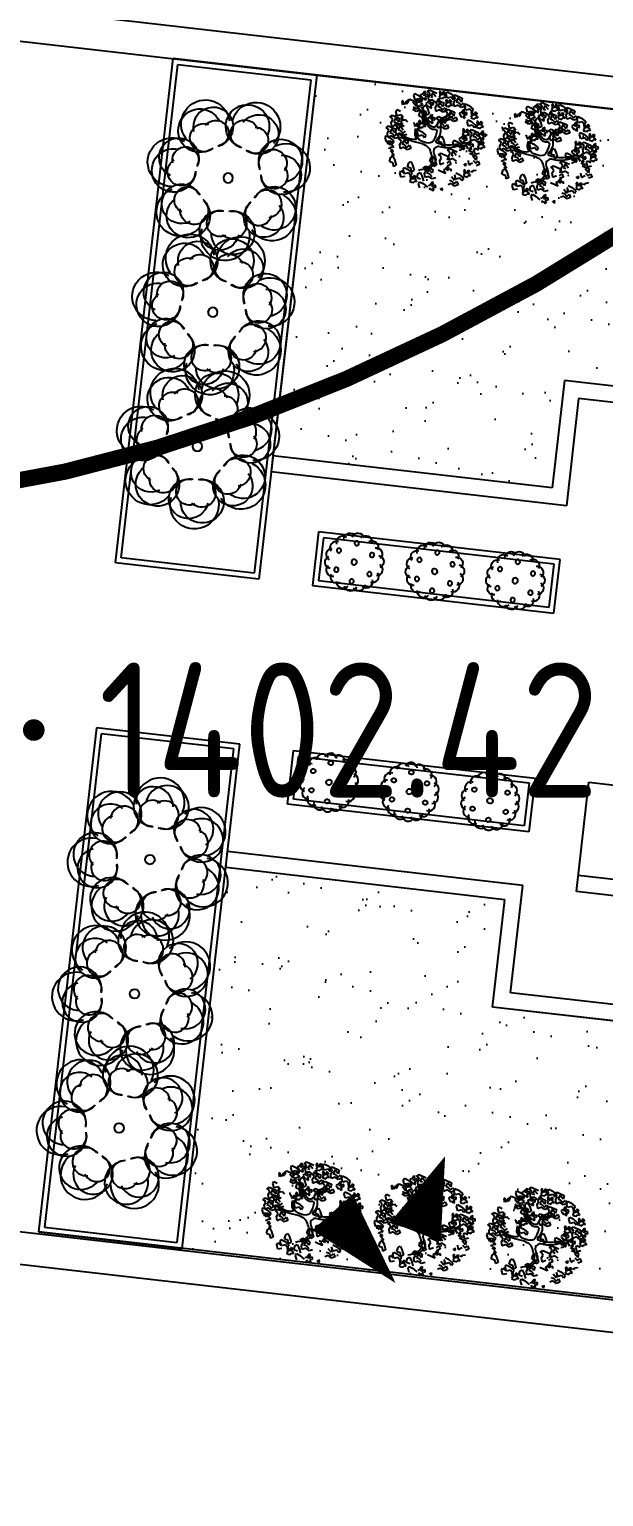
# Model space of a CAD drawing. Extents: x -2226 to 12369489, y -12501589 to 2275.
# Drawn here: x 5664064.06 to 5664074.68, y -6548020.28 to -6547993.12 of the extents above; entities that cross this region are included whole.
import ezdxf
from ezdxf.enums import TextEntityAlignment as Align

# ---------------------------------------------------------------- set-up
doc = ezdxf.new("R2010")
doc.units = 0
doc.header["$LTSCALE"] = 1000
doc.header["$MEASUREMENT"] = 0
doc.layers.get('0').update_dxf_attribs({"linetype": 'CONTINUOUS'})
for name, color, linetype in [('caodi', 7, 'CONTINUOUS'), ('GN-树木', 7, 'CONTINUOUS'), ('LVTRY', 193, 'CONTINUOUS'), ('qj-铺地', 35, 'CONTINUOUS'), ('q乔木', 3, 'CONTINUOUS'), ('WALL', 2, 'CONTINUOUS'), ('zw乔木', 3, 'CONTINUOUS'), ('周边地形图', 8, 'CONTINUOUS'), ('树', 85, 'CONTINUOUS'), ('绿化', 3, 'CONTINUOUS'), ('落叶乔木', 130, 'CONTINUOUS'), ('道路', 8, 'CONTINUOUS')]:
    doc.layers.add(name, color=color, linetype=linetype)
doc.layers.add('pudi', color=7, linetype='CONTINUOUS', lineweight=9)
doc.styles.get("Standard").update_dxf_attribs({"font": 'GBENOR', "bigfont": 'GBCBIG'})

# ---------------------------------------------------------------- blocks, each defined once
blk = doc.blocks.new('gc090')
for points in [[(1.067, 1.447, 0, 1, 0), (0.52, 0.049, 1, 1, 0)], [(-1.016, 0.411, 1, 0, 0), (0.151, -0.902, 0, 0, 0)]]:
    blk.add_lwpolyline(points, format="xyseb")
blk = doc.blocks.new('13')
at = {"layer": 'WALL', "ltscale": 10}
for points in [[(4411217, -5844573), (4492217, -5844573), (4492217, -5831973), (4411217, -5831973)], [(4411817, -5843973), (4491617, -5843973), (4491617, -5832573), (4411817, -5832573)]]:
    blk.add_lwpolyline(points, close=True, dxfattribs=at)
blk = doc.blocks.new('RT5')
at = {"layer": 'WALL', "ltscale": 10}
for points in [[(4426135, -5875637), (4487035, -5875637), (4487035, -5864537), (4426135, -5864537)], [(4426735, -5875037), (4486435, -5875037), (4486435, -5865137), (4426735, -5865137)]]:
    blk.add_lwpolyline(points, close=True, dxfattribs=at)
blk = doc.blocks.new('白玉兰')
at = {"layer": '落叶乔木'}
blk.add_circle((0, 1), 122, dxfattribs=at)
for centre, radius, start, end in [((-561, 1390), 623, 217.0797, 7.9292), ((-344, 1372), 558, 199.5569, 282.8658), ((-290, 1172), 360, 154.152, 274.6384), ((-578, 1037), 338, 305.7693, 83.4886), ((-655, 1200), 508, 298.2638, 31.5393), ((736, 1306), 623, 165.6511, 316.5007), ((858, 1125), 558, 148.1284, 231.4373), ((449, 1099), 338, 254.3407, 32.06), ((735, 958), 360, 102.7234, 223.2099), ((-1436, 428), 623, 268.5082, 59.3578), ((529, 1261), 508, 246.8352, 340.1108), ((1479, 240), 623, 114.2225, 265.0721), ((-1170, 195), 338, 357.1979, 134.9172), ((-1346, 237), 508, 349.6924, 82.9679), ((1206, 24), 360, 51.2948, 171.7813), ((1413, 32), 558, 96.6998, 180.0087), ((-1286, 587), 558, 250.9855, 334.2944), ((-1095, 504), 360, 205.5806, 326.067), ((1315, 373), 508, 195.4067, 288.6822), ((1139, 335), 338, 202.9121, 340.6315), ((-1229, -855), 623, 319.9368, 110.7864), ((-1023, -904), 508, 41.121, 134.3965), ((-880, -793), 338, 48.6264, 186.3457), ((-1076, -542), 360, 257.0091, 17.4956), ((-1259, -639), 558, 302.4141, 25.723), ((1109, -1006), 623, 62.7939, 213.6435), ((905, -1084), 558, 45.2712, 128.5801), ((769, -927), 360, 359.8663, 120.3527), ((1111, -795), 508, 143.9781, 237.2536), ((971, -681), 338, 151.4836, 289.2029), ((-96, -1494), 623, 11.3654, 162.2149), ((70, -1363), 508, 92.5495, 185.8251), ((72, -1183), 338, 100.055, 237.7743), ((-284, -1383), 558, 353.8426, 77.1516), ((-246, -1179), 360, 308.4377, 68.9241)]:
    blk.add_arc(centre, radius, start, end, dxfattribs=at)
blk = doc.blocks.new('sffsq')
at = {"layer": 'q乔木'}
for centre, major_axis, start_param, end_param in [((757493, 434244), (0, 289), -1.315409, 1.239679), ((757861, 434197), (0, 289), 4.618671, 7.173759), ((756595, 433665), (0, 289), -0.268274, 2.286814), ((756819, 433961), (0, 289), -0.617353, 1.937735), ((757131, 434162), (0, 289), -0.966357, 1.58873), ((758191, 434027), (0, 289), 4.269601, 6.824688), ((758443, 433755), (0, 289), 3.920537, 6.475625), ((756485, 433311), (0, 289), 0.080818, 2.635905), ((756503, 432940), (0, 289), 0.429868, 2.984955), ((757555, 433169), (0, 128), 4.712347258055872, 10.99553256523545), ((758605, 433042), (0, 289), 3.222423, 5.777511), ((758587, 433413), (0, 289), 3.571467, 6.126555), ((756646, 432598), (0, 289), 0.778945, 3.334032), ((756898, 432326), (0, 289), 1.127998, 3.683085), ((758270, 432392), (0, 289), 2.524267, 5.079354), ((758495, 432688), (0, 289), 2.873312, 5.428399), ((757228, 432156), (0, 289), 1.477059, 4.032146), ((757597, 432109), (0, 289), 1.826137, 4.381224), ((757958, 432191), (0, 289), 2.17519, 4.730277)]:
    blk.add_ellipse(centre, major_axis=major_axis, ratio=1, start_param=start_param, end_param=end_param, dxfattribs=at)
at = {"layer": 'q乔木', "color": 40, "linetype": 'Continuous'}
for centre in [(757535, 434052), (756773, 433592), (758315, 433622), (756790, 432701), (758332, 432732), (757570, 432271)]:
    blk.add_ellipse(centre, major_axis=(0, 103), ratio=1, start_param=4.712374, end_param=10.995559, dxfattribs=at)
blk = doc.blocks.new('银杏')
at = {"layer": '树', "color": 60}
for p, q in [((-1574, 2147), (-1456, 2259)), ((-1456, 2259), (-1076, 2134)), ((-1267, 2458), (-1227, 2569)), ((-1177, 2249), (-1267, 2458)), ((-1227, 2569), (-1046, 2496)), ((-987, 2316), (-1177, 2249)), ((-1078, 2297), (-1141, 2262)), ((-1141, 2262), (-1107, 2143)), ((-1039, 2166), (-1078, 2297)), ((-1046, 2496), (-803, 2334)), ((-863, 2199), (-987, 2316)), ((-921, 2308), (-982, 2182)), ((-927, 2533), (-934, 2507)), ((-934, 2507), (-880, 2436)), ((-839, 2577), (-927, 2533)), ((-838, 2247), (-921, 2308)), ((-880, 2436), (-816, 2348)), ((-803, 2334), (-863, 2199)), ((-811, 2624), (-839, 2577)), ((-816, 2348), (-756, 2400)), ((-750, 2732), (-811, 2624)), ((-756, 2400), (-664, 2305)), ((-754, 2511), (-746, 2592)), ((-694, 2563), (-754, 2511)), ((-681, 2712), (-750, 2732)), ((-746, 2592), (-681, 2712)), ((-562, 2609), (-694, 2563)), ((-664, 2305), (-626, 2335)), ((-655, 2441), (-633, 2518)), ((-626, 2335), (-655, 2441)), ((-633, 2518), (-568, 2485)), ((-621, 2729), (-503, 2841)), ((-520, 2694), (-621, 2729)), ((-568, 2485), (-547, 2507)), ((-547, 2507), (-562, 2609)), ((-523, 2463), (-456, 2607)), ((-476, 2260), (-523, 2463)), ((-456, 2607), (-520, 2694)), ((-503, 2841), (-123, 2715)), ((-425, 2341), (-486, 2234)), ((-444, 2262), (-476, 2260)), ((-294, 2345), (-444, 2262)), ((-356, 2322), (-425, 2341)), ((-421, 2201), (-356, 2322)), ((-325, 2695), (-404, 2514)), ((-404, 2514), (-290, 2485)), ((-145, 2520), (-325, 2695)), ((-103, 2237), (-294, 2345)), ((-105, 2233), (-206, 2268)), ((66, 2316), (-103, 2237)), ((-88, 2380), (292, 2255)), ((-25, 2480), (66, 2316)), ((64, 2824), (2, 2789)), ((2, 2789), (35, 2670)), ((48, 2617), (18, 2524)), ((31, 2500), (120, 2488)), ((35, 2670), (48, 2617)), ((104, 2693), (64, 2824)), ((155, 2630), (104, 2693)), ((120, 2488), (227, 2471)), ((161, 2710), (155, 2630)), ((222, 2835), (161, 2710)), ((305, 2774), (222, 2835)), ((227, 2471), (232, 2551)), ((232, 2551), (365, 2548)), ((236, 2721), (305, 2744)), ((275, 2651), (236, 2721)), ((292, 2255), (270, 2059)), ((371, 2597), (275, 2651)), ((305, 2744), (305, 2774)), ((352, 2733), (392, 2843)), ((442, 2524), (352, 2733)), ((365, 2548), (371, 2597)), ((434, 2445), (372, 2410)), ((372, 2410), (405, 2291)), ((392, 2843), (574, 2770)), ((405, 2291), (418, 2237)), ((474, 2314), (434, 2445)), ((633, 2591), (442, 2524)), ((525, 2251), (474, 2314)), ((531, 2330), (525, 2251)), ((592, 2456), (531, 2330)), ((574, 2770), (816, 2609)), ((675, 2395), (592, 2456)), ((606, 2342), (675, 2364)), ((645, 2271), (606, 2342)), ((756, 2473), (633, 2591)), ((740, 2217), (645, 2271)), ((675, 2364), (675, 2395)), ((701, 2616), (819, 2727)), ((802, 2581), (701, 2616)), ((816, 2609), (756, 2473)), ((799, 2350), (866, 2494)), ((846, 2147), (799, 2350)), ((866, 2494), (802, 2581)), ((819, 2727), (1199, 2602)), ((997, 2582), (918, 2401)), ((918, 2401), (1032, 2372)), ((1177, 2407), (997, 2582)), ((1032, 2372), (1185, 2243)), ((1199, 2602), (1177, 2407)), ((1185, 2243), (1297, 2367)), ((1297, 2367), (1388, 2203)), ((1361, 2233), (1402, 2343)), ((1402, 2343), (1583, 2270)), ((1583, 2270), (1825, 2109)), ((-1622, 2132), (-1683, 2006)), ((-1539, 2071), (-1622, 2132)), ((-1608, 2018), (-1539, 2040)), ((-1473, 2112), (-1574, 2147)), ((-1539, 2040), (-1539, 2071)), ((-1098, 1938), (-1277, 2114)), ((-1056, 1656), (-1247, 1764)), ((-1242, 1904), (-1089, 1775)), ((-1094, 2089), (-1124, 1996)), ((-1124, 1996), (-1111, 1973)), ((-1111, 1973), (-1023, 1961)), ((-1107, 2143), (-1094, 2089)), ((-1076, 2134), (-1098, 1938)), ((-1089, 1775), (-978, 1898)), ((-887, 1735), (-1056, 1656)), ((-987, 2103), (-1039, 2166)), ((-1023, 1961), (-915, 1944)), ((-982, 2182), (-987, 2103)), ((-978, 1898), (-887, 1735)), ((-915, 1944), (-910, 2023)), ((-910, 2023), (-777, 2020)), ((-906, 2194), (-837, 2216)), ((-867, 2123), (-906, 2194)), ((-895, 1451), (-854, 1675)), ((-772, 2069), (-867, 2123)), ((-854, 1675), (-759, 1744)), ((-837, 2216), (-838, 2247)), ((-777, 2020), (-772, 2069)), ((-759, 1744), (-649, 1583)), ((-742, 1749), (-700, 1973)), ((-546, 1699), (-742, 1749)), ((-700, 1973), (-606, 2042)), ((-649, 1583), (-537, 1314)), ((-601, 2142), (-609, 2116)), ((-609, 2116), (-555, 2045)), ((-606, 2042), (-495, 1881)), ((-514, 2186), (-601, 2142)), ((-555, 2045), (-491, 1957)), ((-508, 1533), (-546, 1699)), ((-486, 2234), (-514, 2186)), ((-383, 1612), (-508, 1533)), ((-495, 1881), (-383, 1612)), ((-491, 1957), (-431, 2010)), ((-431, 2010), (-339, 1914)), ((-429, 2120), (-421, 2201)), ((-369, 2172), (-429, 2120)), ((-237, 2218), (-369, 2172)), ((-339, 1914), (-300, 1944)), ((-330, 2050), (-308, 2127)), ((-300, 1944), (-330, 2050)), ((-267, 1578), (-328, 1471)), ((-308, 2127), (-243, 2094)), ((-199, 1559), (-267, 1578)), ((-263, 1438), (-199, 1559)), ((-243, 2094), (-222, 2116)), ((-222, 2116), (-237, 2218)), ((-108, 2002), (-41, 2146)), ((-61, 1799), (-108, 2002)), ((-41, 2146), (-105, 2233)), ((-29, 1801), (-61, 1799)), ((121, 1885), (-29, 1801)), ((-4, 1424), (114, 1536)), ((90, 2235), (11, 2053)), ((11, 2053), (125, 2025)), ((270, 2059), (90, 2235)), ((114, 1536), (495, 1411)), ((312, 1777), (121, 1885)), ((125, 2025), (278, 1896)), ((278, 1896), (390, 2019)), ((481, 1856), (312, 1777)), ((418, 2237), (388, 2144)), ((388, 2144), (401, 2121)), ((390, 2019), (481, 1856)), ((394, 1857), (512, 1969)), ((495, 1822), (394, 1857)), ((401, 2121), (489, 2109)), ((489, 2109), (597, 2092)), ((492, 1591), (559, 1735)), ((539, 1388), (492, 1591)), ((559, 1735), (495, 1822)), ((512, 1969), (892, 1844)), ((597, 2092), (602, 2171)), ((602, 2171), (735, 2169)), ((690, 1824), (611, 1642)), ((611, 1642), (725, 1614)), ((870, 1648), (690, 1824)), ((725, 1614), (879, 1485)), ((735, 2169), (740, 2217)), ((878, 2149), (846, 2147)), ((892, 1844), (870, 1648)), ((1028, 2232), (878, 2149)), ((879, 1485), (990, 1608)), ((990, 1608), (1081, 1444)), ((1219, 2124), (1028, 2232)), ((1151, 1827), (1144, 1802)), ((1144, 1802), (1198, 1731)), ((1238, 1872), (1151, 1827)), ((1198, 1731), (1262, 1643)), ((1388, 2203), (1219, 2124)), ((1267, 1919), (1238, 1872)), ((1262, 1643), (1322, 1695)), ((1327, 2027), (1267, 1919)), ((1322, 1695), (1413, 1600)), ((1323, 1806), (1332, 1887)), ((1383, 1858), (1323, 1806)), ((1396, 2007), (1327, 2027)), ((1332, 1887), (1396, 2007)), ((1451, 2024), (1361, 2233)), ((1515, 1904), (1383, 1858)), ((1413, 1600), (1452, 1630)), ((1423, 1736), (1445, 1813)), ((1452, 1630), (1423, 1736)), ((1445, 1813), (1510, 1780)), ((1642, 2091), (1451, 2024)), ((1510, 1780), (1531, 1802)), ((1531, 1802), (1515, 1904)), ((1584, 1431), (1625, 1541)), ((1625, 1541), (1806, 1469)), ((1766, 1974), (1642, 2091)), ((1799, 1979), (1737, 1944)), ((1737, 1944), (1770, 1825)), ((1783, 1772), (1753, 1679)), ((1753, 1679), (1766, 1655)), ((1825, 2109), (1766, 1974)), ((1766, 1655), (1855, 1643)), ((1770, 1825), (1783, 1772)), ((1839, 1848), (1799, 1979)), ((1890, 1785), (1839, 1848)), ((1855, 1643), (1962, 1626)), ((1896, 1865), (1890, 1785)), ((1962, 1626), (1967, 1706)), ((2010, 1806), (1971, 1876)), ((2135, 1527), (2072, 1493)), ((2175, 1397), (2135, 1527)), ((-1088, 1069), (-1150, 1034)), ((-1048, 938), (-1088, 1069)), ((-997, 875), (-1048, 938)), ((-991, 954), (-997, 875)), ((-930, 1080), (-991, 954)), ((-847, 1019), (-930, 1080)), ((-925, 716), (-920, 796)), ((-920, 796), (-787, 793)), ((-916, 966), (-847, 989)), ((-877, 895), (-916, 966)), ((-699, 1401), (-895, 1451)), ((-782, 841), (-877, 895)), ((-803, 1227), (-866, 1192)), ((-866, 1192), (-833, 1073)), ((-819, 1019), (-849, 926)), ((-849, 926), (-837, 903)), ((-847, 989), (-847, 1019)), ((-837, 903), (-748, 891)), ((-833, 1073), (-819, 1019)), ((-764, 1096), (-803, 1227)), ((-787, 793), (-782, 841)), ((-712, 1033), (-764, 1096)), ((-748, 891), (-641, 874)), ((-707, 1112), (-712, 1033)), ((-646, 1238), (-707, 1112)), ((-661, 1235), (-699, 1401)), ((-537, 1314), (-661, 1235)), ((-563, 1177), (-646, 1238)), ((-641, 874), (-635, 953)), ((-635, 953), (-503, 951)), ((-631, 1124), (-563, 1146)), ((-592, 1053), (-631, 1124)), ((-497, 999), (-592, 1053)), ((-563, 1146), (-563, 1177)), ((-503, 951), (-497, 999)), ((-444, 1379), (-451, 1353)), ((-451, 1353), (-397, 1282)), ((-357, 1423), (-444, 1379)), ((-397, 1282), (-333, 1194)), ((-328, 1471), (-357, 1423)), ((-333, 1194), (-273, 1247)), ((-273, 1247), (-181, 1151)), ((-271, 1357), (-263, 1438)), ((-212, 1409), (-271, 1357)), ((-80, 1455), (-212, 1409)), ((-181, 1151), (-143, 1181)), ((-172, 1287), (-150, 1364)), ((-143, 1181), (-172, 1287)), ((-150, 1364), (-85, 1332)), ((-85, 1332), (-64, 1353)), ((-64, 1353), (-80, 1455)), ((98, 1389), (-4, 1424)), ((95, 1158), (162, 1302)), ((142, 955), (95, 1158)), ((162, 1302), (98, 1389)), ((173, 957), (142, 955)), ((324, 1041), (173, 957)), ((293, 1390), (214, 1209)), ((214, 1209), (328, 1180)), ((472, 1215), (293, 1390)), ((514, 933), (324, 1041)), ((328, 1180), (481, 1052)), ((495, 1411), (472, 1215)), ((481, 1052), (593, 1175)), ((684, 1011), (514, 933)), ((571, 1390), (539, 1388)), ((721, 1474), (571, 1390)), ((593, 1175), (684, 1011)), ((912, 1366), (721, 1474)), ((1081, 1444), (912, 1366)), ((1472, 1054), (1409, 1019)), ((1409, 1019), (1442, 900)), ((1456, 846), (1425, 753)), ((1425, 753), (1438, 730)), ((1442, 900), (1456, 846)), ((1511, 923), (1472, 1054)), ((1563, 860), (1511, 923)), ((1568, 939), (1563, 860)), ((1629, 1065), (1568, 939)), ((1674, 1222), (1584, 1431)), ((1712, 1004), (1629, 1065)), ((1634, 701), (1639, 781)), ((1639, 781), (1772, 778)), ((1643, 951), (1712, 974)), ((1682, 880), (1643, 951)), ((1865, 1289), (1674, 1222)), ((1778, 826), (1682, 880)), ((1712, 974), (1712, 1004)), ((1743, 958), (1861, 1070)), ((1844, 923), (1743, 958)), ((1772, 778), (1778, 826)), ((1806, 1469), (2048, 1307)), ((1909, 836), (1844, 923)), ((1989, 1172), (1865, 1289)), ((2048, 1307), (1989, 1172)), ((2072, 1493), (2106, 1374)), ((2119, 1320), (2089, 1227)), ((2089, 1227), (2102, 1203)), ((2102, 1203), (2190, 1191)), ((2106, 1374), (2119, 1320)), ((2226, 1333), (2175, 1397)), ((2190, 1191), (2298, 1175)), ((2298, 1175), (2303, 1254)), ((-895, 637), (-854, 748)), ((-805, 428), (-895, 637)), ((-854, 748), (-673, 675)), ((-614, 495), (-805, 428)), ((-673, 675), (-430, 513)), ((-490, 378), (-614, 495)), ((-430, 513), (-490, 378)), ((237, 272), (278, 496)), ((433, 222), (237, 272)), ((278, 496), (373, 566)), ((373, 566), (483, 404)), ((471, 56), (433, 222)), ((596, 135), (471, 56)), ((483, 404), (596, 135)), ((986, 324), (1026, 434)), ((1298, 538), (1291, 513)), ((1385, 583), (1298, 538)), ((1414, 630), (1385, 583)), ((1474, 738), (1414, 630)), ((1438, 730), (1527, 718)), ((1543, 718), (1474, 738)), ((1479, 598), (1543, 718)), ((1527, 718), (1634, 701))]:
    blk.add_line(p, q, dxfattribs=at)
at = {"layer": '树'}
for p, q in [((-2083, 1544), (-2043, 1655)), ((-1993, 1335), (-2083, 1544)), ((-2043, 1655), (-1862, 1582)), ((-1779, 2121), (-1842, 2086)), ((-1842, 2086), (-1809, 1967)), ((-1809, 1967), (-1796, 1913)), ((-1740, 1990), (-1779, 2121)), ((-1688, 1927), (-1740, 1990)), ((-1683, 2006), (-1688, 1927)), ((1957, 1990), (1896, 1865)), ((2040, 1929), (1957, 1990)), ((1967, 1706), (2100, 1703)), ((1971, 1876), (2040, 1899)), ((2105, 1752), (2010, 1806)), ((2040, 1899), (2040, 1929)), ((2100, 1703), (2105, 1752)), ((2292, 1538), (2231, 1413)), ((2375, 1477), (2292, 1538)), ((-2494, 659), (-2376, 771)), ((-2376, 771), (-1995, 646)), ((-2357, 1231), (-2239, 1343)), ((-2256, 1196), (-2357, 1231)), ((-2259, 965), (-2192, 1109)), ((-2212, 762), (-2259, 965)), ((-2192, 1109), (-2256, 1196)), ((-2239, 1343), (-1859, 1218)), ((-2180, 764), (-2212, 762)), ((-2030, 848), (-2180, 764)), ((-2061, 1197), (-2140, 1016)), ((-2140, 1016), (-2026, 987)), ((-2080, 857), (-1962, 968)), ((-1979, 821), (-2080, 857)), ((-1881, 1022), (-2061, 1197)), ((-1839, 740), (-2030, 848)), ((-2026, 987), (-1873, 859)), ((-1803, 1402), (-1993, 1335)), ((-1915, 735), (-1979, 821)), ((-1962, 968), (-1582, 843)), ((-1859, 1218), (-1881, 1022)), ((-1873, 859), (-1761, 982)), ((-1784, 823), (-1863, 641)), ((-1670, 818), (-1839, 740)), ((-1679, 1285), (-1803, 1402)), ((-1728, 1313), (-1791, 1278)), ((-1791, 1278), (-1757, 1159)), ((-1604, 647), (-1784, 823)), ((-1744, 1105), (-1774, 1012)), ((-1774, 1012), (-1761, 989)), ((-1761, 989), (-1673, 977)), ((-1761, 982), (-1670, 818)), ((-1757, 1159), (-1744, 1105)), ((-1688, 1182), (-1728, 1313)), ((-1637, 1119), (-1688, 1182)), ((-1632, 1198), (-1637, 1119)), ((-1517, 1139), (-1556, 1210)), ((-1422, 1085), (-1517, 1139)), ((1841, 692), (1909, 836)), ((1861, 1070), (2241, 945)), ((2040, 924), (1960, 743)), ((2219, 749), (2040, 924)), ((2241, 945), (2219, 749)), ((2231, 1413), (2226, 1333)), ((2242, 849), (2234, 823)), ((2234, 823), (2288, 752)), ((2329, 894), (2242, 849)), ((2288, 752), (2352, 665)), ((2303, 1254), (2436, 1251)), ((2307, 1424), (2376, 1447)), ((2346, 1354), (2307, 1424)), ((2357, 941), (2329, 894)), ((2441, 1300), (2346, 1354)), ((2418, 1049), (2357, 941)), ((2376, 1447), (2375, 1477)), ((2414, 827), (2422, 909)), ((2474, 880), (2414, 827)), ((2487, 1029), (2418, 1049)), ((2422, 909), (2487, 1029)), ((2436, 1251), (2441, 1300)), ((2606, 925), (2474, 880)), ((2513, 757), (2535, 834)), ((2542, 652), (2513, 757)), ((2535, 834), (2600, 802)), ((2600, 802), (2621, 824)), ((2621, 824), (2606, 925)), ((-2392, 624), (-2494, 659)), ((-2328, 537), (-2392, 624)), ((-2197, 626), (-2276, 444)), ((-2276, 444), (-2162, 416)), ((-2018, 450), (-2197, 626)), ((-1976, 168), (-2166, 276)), ((-2162, 416), (-2009, 287)), ((-1995, 646), (-2018, 450)), ((-2009, 287), (-1897, 410)), ((-1982, 590), (-1915, 735)), ((-1935, 388), (-1982, 590)), ((-1806, 246), (-1976, 168)), ((-1903, 390), (-1935, 388)), ((-1753, 473), (-1903, 390)), ((-1897, 410), (-1806, 246)), ((-1863, 641), (-1749, 613)), ((-1801, 161), (-1683, 273)), ((-1700, 126), (-1801, 161)), ((-1562, 365), (-1753, 473)), ((-1749, 613), (-1596, 484)), ((-1703, -105), (-1635, 39)), ((-1635, 39), (-1700, 126)), ((-1683, 273), (-1302, 148)), ((-1596, 484), (-1484, 607)), ((-1504, 128), (-1584, -54)), ((-1393, 444), (-1562, 365)), ((-1325, -48), (-1504, 128)), ((-1302, 148), (-1325, -48)), ((-1032, 733), (-925, 716)), ((1075, 115), (986, 324)), ((1026, 434), (1207, 361)), ((1266, 182), (1075, 115)), ((1207, 361), (1450, 200)), ((1390, 65), (1266, 182)), ((1291, 513), (1345, 441)), ((1345, 441), (1409, 354)), ((1450, 200), (1390, 65)), ((1409, 354), (1469, 406)), ((1481, 30), (1453, -18)), ((1469, 406), (1560, 310)), ((1471, 517), (1479, 598)), ((1530, 569), (1471, 517)), ((1542, 137), (1481, 30)), ((1662, 614), (1530, 569)), ((1611, 118), (1542, 137)), ((1546, -3), (1611, 118)), ((1560, 310), (1599, 341)), ((1570, 446), (1592, 524)), ((1599, 341), (1570, 446)), ((1592, 524), (1657, 491)), ((1663, 263), (1656, 237)), ((1656, 237), (1710, 166)), ((1657, 491), (1678, 513)), ((1678, 513), (1662, 614)), ((1751, 307), (1663, 263)), ((1710, 166), (1774, 78)), ((1779, 354), (1751, 307)), ((1840, 462), (1779, 354)), ((1834, 130), (1926, 35)), ((1904, 68), (1835, 87)), ((1836, 241), (1844, 322)), ((1896, 293), (1836, 241)), ((1839, -53), (1904, 68)), ((1909, 442), (1840, 462)), ((1888, 489), (1841, 692)), ((1844, 322), (1909, 442)), ((1920, 491), (1888, 489)), ((2028, 339), (1896, 293)), ((2070, 575), (1920, 491)), ((1926, 35), (1964, 65)), ((1935, 171), (1957, 248)), ((1964, 65), (1935, 171)), ((1957, 248), (2022, 215)), ((1960, 743), (2075, 715)), ((2022, 215), (2043, 237)), ((2043, 237), (2028, 339)), ((2261, 467), (2070, 575)), ((2075, 715), (2228, 586)), ((2100, 39), (2141, 149)), ((2190, -170), (2100, 39)), ((2141, 149), (2322, 76)), ((2228, 586), (2339, 709)), ((2318, 508), (2255, 474)), ((2255, 474), (2288, 355)), ((2430, 545), (2261, 467)), ((2302, 301), (2271, 208)), ((2271, 208), (2284, 184)), ((2284, 184), (2373, 173)), ((2288, 355), (2302, 301)), ((2357, 378), (2318, 508)), ((2339, 709), (2430, 545)), ((2352, 665), (2412, 717)), ((2409, 314), (2357, 378)), ((2373, 173), (2480, 156)), ((2414, 394), (2409, 314)), ((2412, 717), (2504, 621)), ((2475, 519), (2414, 394)), ((2558, 458), (2475, 519)), ((2480, 156), (2486, 235)), ((2486, 235), (2618, 232)), ((2490, 405), (2558, 428)), ((2529, 335), (2490, 405)), ((2504, 621), (2542, 652)), ((2624, 281), (2529, 335)), ((2558, 428), (2558, 458)), ((2618, 232), (2624, 281)), ((-2057, -91), (-2057, -60)), ((-1655, -308), (-1703, -105)), ((-1624, -306), (-1655, -308)), ((-1474, -222), (-1624, -306)), ((-1584, -54), (-1469, -82)), ((-1283, -330), (-1474, -222)), ((-1469, -82), (-1316, -211)), ((-1316, -211), (-1204, -88)), ((-1114, -251), (-1283, -330)), ((-1204, -88), (-1114, -251)), ((325, -413), (443, -302)), ((426, -448), (325, -413)), ((423, -679), (490, -535)), ((490, -535), (426, -448)), ((443, -302), (823, -427)), ((749, -124), (867, -13)), ((851, -160), (749, -124)), ((823, -427), (801, -622)), ((809, -786), (921, -662)), ((848, -391), (915, -246)), ((895, -593), (848, -391)), ((915, -246), (851, -160)), ((867, -13), (1248, -138)), ((926, -591), (895, -593)), ((921, -662), (1012, -826)), ((1077, -508), (926, -591)), ((1046, -158), (967, -340)), ((967, -340), (1081, -368)), ((1225, -334), (1046, -158)), ((1267, -616), (1077, -508)), ((1277, -702), (1214, -737)), ((1365, -62), (1358, -88)), ((1453, -18), (1365, -62)), ((1662, -709), (1754, -805)), ((1792, -774), (1763, -669)), ((1924, -715), (1877, -513)), ((2023, -36), (1891, -81)), ((1896, -135), (2277, -260)), ((1955, -713), (1924, -715)), ((2004, -715), (1942, -750)), ((1953, -127), (2017, -159)), ((2106, -630), (1955, -713)), ((2017, -159), (2039, -138)), ((2039, -138), (2023, -36)), ((2254, -456), (2075, -280)), ((2110, -490), (2263, -619)), ((2381, -103), (2190, -170)), ((2277, -260), (2254, -456)), ((2263, -619), (2375, -496)), ((2466, -659), (2296, -738)), ((2375, -496), (2466, -659)), ((-1177, -1203), (-1135, -979)), ((-1135, -979), (-1041, -910)), ((-1041, -910), (-930, -1071)), ((652, -797), (502, -880)), ((770, -1087), (683, -1132)), ((799, -1040), (770, -1087)), ((860, -932), (799, -1040)), ((1012, -826), (843, -905)), ((856, -1153), (864, -1072)), ((915, -1101), (856, -1153)), ((928, -952), (860, -932)), ((864, -1072), (928, -952)), ((1047, -1055), (915, -1101)), ((1063, -1157), (1047, -1055)), ((1354, -1538), (1264, -1328)), ((1305, -1218), (1486, -1291)), ((1762, -1019), (1700, -1054)), ((1700, -1054), (1733, -1173)), ((1746, -1227), (1716, -1320)), ((1733, -1173), (1746, -1227)), ((1754, -805), (1792, -774)), ((1802, -1150), (1762, -1019)), ((1853, -1213), (1802, -1150)), ((1859, -1134), (1853, -1213)), ((1920, -1008), (1859, -1134)), ((2003, -1069), (1920, -1008)), ((1930, -1293), (2063, -1295)), ((1934, -1122), (2003, -1100)), ((1973, -1193), (1934, -1122)), ((1958, -1015), (1971, -1039)), ((2068, -1247), (1973, -1193)), ((2003, -1100), (2003, -1069)), ((2060, -1051), (2167, -1068)), ((2063, -1295), (2068, -1247)), ((2167, -1068), (2172, -988)), ((2172, -988), (2305, -991)), ((2305, -991), (2311, -942)), ((1025, -1624), (1139, -1652))]:
    blk.add_line(p, q, dxfattribs=at)
at = {"layer": '树', "color": 76}
for p, q in [((-2481, 154), (-2441, 265)), ((-2391, -55), (-2481, 154)), ((-2441, 265), (-2260, 192)), ((-2395, 393), (-2328, 537)), ((-2348, 190), (-2395, 393)), ((-2201, 12), (-2391, -55)), ((-2316, 192), (-2348, 190)), ((-2166, 276), (-2316, 192)), ((-2260, 192), (-2017, 30)), ((-2077, -105), (-2201, 12)), ((-2140, 1), (-2201, -125)), ((-2057, -60), (-2140, 1)), ((-2017, 30), (-2077, -105)), ((-2298, -10), (-2360, -45)), ((-2360, -45), (-2327, -164)), ((-2258, -141), (-2298, -10)), ((-2207, -204), (-2258, -141)), ((-2243, -346), (-2135, -363)), ((-2201, -125), (-2207, -204)), ((-2135, -363), (-2130, -284)), ((-2073, -405), (-2134, -530)), ((-2130, -284), (-1997, -286)), ((-2126, -113), (-2057, -91)), ((-2087, -184), (-2126, -113)), ((-1992, -238), (-2087, -184)), ((-2079, -811), (-1984, -742)), ((-1990, -466), (-2073, -405)), ((-2063, -689), (-1930, -692)), ((-2059, -519), (-1990, -496)), ((-2020, -589), (-2059, -519)), ((-1924, -643), (-2020, -589)), ((-1997, -286), (-1992, -238)), ((-1990, -496), (-1990, -466)), ((-1984, -742), (-1874, -903)), ((-1930, -692), (-1924, -643)), ((-71, -802), (-29, -578)), ((-29, -578), (65, -509)), ((65, -509), (176, -670)), ((176, -670), (288, -939)), ((470, -882), (423, -679)), ((-2120, -1035), (-2079, -811)), ((-1924, -1086), (-2120, -1035)), ((-1886, -1252), (-1924, -1086)), ((-1761, -1172), (-1886, -1252)), ((-1874, -903), (-1761, -1172)), ((-1534, -1552), (-1494, -1442)), ((-1494, -1442), (-1313, -1515)), ((-1376, -1358), (-1336, -1248)), ((-1286, -1568), (-1376, -1358)), ((-1336, -1248), (-1155, -1321)), ((-981, -1253), (-1177, -1203)), ((-1155, -1321), (-912, -1483)), ((-943, -1419), (-981, -1253)), ((-912, -1483), (-972, -1618)), ((-818, -1340), (-943, -1419)), ((-930, -1071), (-818, -1340)), ((-635, -1700), (-594, -1476)), ((-594, -1476), (-499, -1407)), ((-499, -1407), (-389, -1568)), ((-371, -1171), (-253, -1060)), ((-269, -1206), (-371, -1171)), ((-272, -1437), (-205, -1293)), ((-225, -1640), (-272, -1437)), ((-205, -1293), (-269, -1206)), ((-253, -1060), (128, -1185)), ((-74, -1205), (-153, -1386)), ((-153, -1386), (-39, -1415)), ((105, -1380), (-74, -1205)), ((125, -852), (-71, -802)), ((-39, -1415), (114, -1544)), ((128, -1185), (105, -1380)), ((163, -1018), (125, -852)), ((288, -939), (163, -1018)), ((397, -1177), (778, -1302)), ((502, -880), (470, -882)), ((683, -1132), (676, -1157)), ((676, -1157), (730, -1228)), ((730, -1228), (794, -1316)), ((1284, -1618), (1105, -1443)), ((1306, -1422), (1284, -1618)), ((1545, -1471), (1354, -1538)), ((1486, -1291), (1729, -1453)), ((1669, -1588), (1545, -1471)), ((1729, -1453), (1669, -1588)), ((1716, -1320), (1729, -1343)), ((1729, -1343), (1818, -1355)), ((1818, -1355), (1925, -1372)), ((1925, -1372), (1930, -1293)), ((-1444, -1762), (-1534, -1552)), ((-1254, -1695), (-1444, -1762)), ((-1096, -1501), (-1286, -1568)), ((-972, -1618), (-1096, -1501)), ((-931, -1608), (-994, -1643)), ((-994, -1643), (-961, -1762)), ((-947, -1815), (-978, -1908)), ((-978, -1908), (-965, -1932)), ((-965, -1932), (-876, -1944)), ((-961, -1762), (-947, -1815)), ((-892, -1739), (-931, -1608)), ((-840, -1802), (-892, -1739)), ((-876, -1944), (-769, -1961)), ((-835, -1722), (-840, -1802)), ((-774, -1597), (-835, -1722)), ((-691, -1658), (-774, -1597)), ((-769, -1961), (-763, -1881)), ((-763, -1881), (-631, -1884)), ((-759, -1711), (-691, -1688)), ((-720, -1781), (-759, -1711)), ((-625, -1835), (-720, -1781)), ((-691, -1688), (-691, -1658)), ((-439, -1750), (-635, -1700)), ((-631, -1884), (-625, -1835)), ((-515, -1988), (-475, -1878)), ((-425, -2197), (-515, -1988)), ((-475, -1878), (-293, -1951)), ((-389, -1568), (-277, -1837)), ((-293, -1951), (-51, -2112)), ((-43, -1555), (-194, -1638)), ((147, -1663), (-43, -1555)), ((79, -1990), (-8, -2035)), ((39, -2131), (103, -2219)), ((108, -1943), (79, -1990)), ((103, -2219), (162, -2167)), ((168, -1835), (108, -1943)), ((317, -1584), (147, -1663)), ((162, -2167), (254, -2263)), ((164, -2056), (173, -1975)), ((224, -2004), (164, -2056)), ((237, -1855), (168, -1835)), ((173, -1975), (237, -1855)), ((356, -1958), (224, -2004)), ((254, -2263), (293, -2232)), ((263, -2126), (286, -2049)), ((293, -2232), (263, -2126)), ((286, -2049), (350, -2082)), ((350, -2082), (372, -2060)), ((372, -2060), (356, -1958)), ((603, -2092), (695, -2188)), ((695, -2188), (733, -2158)), ((733, -2158), (704, -2052)), ((1135, -1792), (985, -1876)), ((1326, -1900), (1135, -1792)), ((1139, -1652), (1293, -1781)), ((1293, -1781), (1404, -1658)), ((1495, -1822), (1326, -1900)), ((1404, -1658), (1495, -1822))]:
    blk.add_line(p, q, dxfattribs=at)
at = {"layer": '树', "color": 36, "linetype": 'Continuous'}
for points in [[(-1232, 1836), (-892, 1778), (-633, 1338), (-390, 1012), (-126, 867), (61, 862), (37, 434), (-67, 208), (-161, 155), (-571, 174), (-748, 245), (-908, 755)], [(1747, 369), (1152, 223), (368, 142), (118, 233), (267, 547), (283, 1155), (469, 1427), (833, 1629)], [(-988, 788), (-1001, 535), (-946, 381), (-888, 275), (-1018, 233), (-1424, 300), (-1609, 412)], [(-597, -1300), (-190, -1121), (17, -913), (55, -677), (-33, -434), (-178, -146), (-474, 28), (-1049, 124), (-1863, 456)], [(1706, 223), (1467, 183), (962, 41), (513, -8), (230, 4), (51, -172), (210, -653), (-34, -1126), (-291, -1299)]]:
    blk.add_spline(points, degree=3, dxfattribs=at)
at = {"layer": '树', "color": 60, "linetype": 'Continuous'}
blk.add_spline([(735, 1805), (469, 1565), (293, 1468), (90, 1170), (-46, 972), (-290, 1052), (-662, 1722), (-851, 1924)], degree=3, dxfattribs=at)
at = {"layer": '树', "color": 60, "width": 0.8, "flags": 9}
for tag, p in [('YSIZE', (6, 269)), ('XSIZE', (17, 276))]:
    blk.add_attdef(tag, p, '', height=1.04, rotation=299.02153, dxfattribs=at)

msp = doc.modelspace()

# ---------------------------------------------------------------- hatches: boundary and pattern name
at = {"layer": 'caodi', "linetype": 'Continuous'}
h = msp.add_hatch(dxfattribs=at)
h.set_pattern_fill('AR-SAND', color=64, scale=0.05, style=0)
h.set_pattern_definition([(135.951161556, (5619879.0327, -8840396.2496), (0.17928383035, 1.2109874493), [0, -0.96520000015, 0, -1.07950000017, 0, -1.03187500016]), (165.95116156, (5619879.0327, -8840396.2496), (-0.912090452, 1.9085399663), [0, -0.5207, 0, -0.86995000002, 0, -0.333375]), (205.951161575, (5619879.8086, -8840396.3387), (-1.96416808756, 0.22910138473), [0, -0.31750000004, 0, -1.14300000014, 0, -1.4922500002]), (215.95116158, (5619879.8086, -8840396.3387), (-1.8328728485, 0.7713959697), [0, -0.15875000003, 0, -0.74930000014, 0, -0.85725000016])])
h.paths.add_polyline_path([(5664069.374, -6547993.966), (5664085.759, -6547995.847), (5664085.406, -6547998.921), (5664079.646, -6547998.26), (5664079.418, -6548000.247), (5664073.957, -6547999.62), (5664073.729, -6548001.607), (5664068.565, -6548001.014)])
h.paths.add_polyline_path([(5664067.691, -6548008.637), (5664072.854, -6548009.23), (5664072.626, -6548011.217), (5664078.088, -6548011.843), (5664077.86, -6548013.83), (5664084.613, -6548014.606), (5664084.26, -6548017.679), (5664066.882, -6548015.684)])

# ---------------------------------------------------------------- linework, layer by layer
at = {"layer": 'LVTRY'}
for p, q in [((5664073.957, -6547999.62), (5664073.729, -6548001.607)), ((5664079.418, -6548000.247), (5664073.957, -6547999.62)), ((5664074.221, -6547999.952), (5664073.993, -6548001.939)), ((5664079.682, -6548000.579), (5664074.221, -6547999.952)), ((5664068.565, -6548001.014), (5664068.531, -6548001.312)), ((5664073.729, -6548001.607), (5664068.565, -6548001.014)), ((5664073.993, -6548001.939), (5664068.531, -6548001.312)), ((5664067.691, -6548008.637), (5664067.725, -6548008.339)), ((5664073.186, -6548008.966), (5664067.725, -6548008.339)), ((5664072.854, -6548009.23), (5664067.691, -6548008.637)), ((5664072.958, -6548010.953), (5664073.186, -6548008.966)), ((5664079.974, -6548009.443), (5664074.214, -6548008.782)), ((5664072.626, -6548011.217), (5664072.854, -6548009.23)), ((5664079.641, -6548009.707), (5664074.18, -6548009.08)), ((5664078.42, -6548011.58), (5664072.958, -6548010.953)), ((5664078.088, -6548011.843), (5664072.626, -6548011.217))]:
    msp.add_line(p, q, dxfattribs=at)
at = {"layer": 'pudi'}
for p, q in [((5664068.565, -6548001.014), (5664069.374, -6547993.966)), ((5664069.374, -6547993.966), (5664085.759, -6547995.847)), ((5664073.957, -6547999.62), (5664073.729, -6548001.607)), ((5664079.418, -6548000.247), (5664073.957, -6547999.62)), ((5664073.729, -6548001.607), (5664068.565, -6548001.014)), ((5664066.882, -6548015.684), (5664067.691, -6548008.637)), ((5664067.691, -6548008.637), (5664072.854, -6548009.23)), ((5664072.854, -6548009.23), (5664072.626, -6548011.217)), ((5664072.626, -6548011.217), (5664078.088, -6548011.843)), ((5664084.26, -6548017.679), (5664066.882, -6548015.684))]:
    msp.add_line(p, q, dxfattribs=at)
at = {"layer": 'qj-铺地'}
for p, q in [((5664065.648, -6548002.994), (5664066.719, -6547993.662)), ((5664066.719, -6547993.662), (5664069.374, -6547993.966)), ((5664085.759, -6547995.847), (5664066.719, -6547993.662)), ((5664069.374, -6547993.966), (5664068.303, -6548003.299)), ((5664069.41, -6548002.419), (5664069.296, -6548003.413)), ((5664073.878, -6548002.932), (5664069.41, -6548002.419)), ((5664068.303, -6548003.299), (5664065.648, -6548002.994)), ((5664073.764, -6548003.926), (5664073.878, -6548002.932)), ((5664069.296, -6548003.413), (5664073.764, -6548003.926)), ((5664065.298, -6548006.047), (5664064.227, -6548015.379)), ((5664067.953, -6548006.352), (5664065.298, -6548006.047)), ((5664066.882, -6548015.684), (5664067.953, -6548006.352)), ((5664068.833, -6548007.459), (5664068.947, -6548006.466)), ((5664068.947, -6548006.466), (5664073.415, -6548006.979)), ((5664073.415, -6548006.979), (5664073.301, -6548007.972)), ((5664074.18, -6548009.08), (5664074.412, -6548007.057)), ((5664074.412, -6548007.057), (5664092.709, -6548009.157)), ((5664073.301, -6548007.972), (5664068.833, -6548007.459)), ((5664064.227, -6548015.379), (5664066.882, -6548015.684)), ((5664094.771, -6548018.886), (5664064.227, -6548015.379))]:
    msp.add_line(p, q, dxfattribs=at)
at = {"layer": '周边地形图', "const_width": 0.3}
msp.add_lwpolyline([(5664063.025, -6548001.623), (5664064.721, -6548001.307), (5664066.437, -6548000.863), (5664068.172, -6548000.291), (5664069.927, -6547999.591), (5664071.7, -6547998.763), (5664073.437, -6547997.832), (5664075.08, -6547996.821), (5664076.631, -6547995.732), (5664078.088, -6547994.563), (5664079.453, -6547993.315), (5664080.724, -6547991.987)], dxfattribs=at)
at = {"layer": '周边地形图', "const_width": 0.2, "flags": 128}
msp.add_lwpolyline([(5664064.039, -6548006.09, 1), (5664064.239, -6548006.09, 1)], format="xyb", close=True, dxfattribs=at)
at = {"layer": '绿化'}
for p, q in [((5664065.758, -6548002.906), (5664066.807, -6547993.772)), ((5664066.807, -6547993.772), (5664069.264, -6547994.054)), ((5664069.264, -6547994.054), (5664068.215, -6548003.188)), ((5664069.498, -6548002.53), (5664069.407, -6548003.325)), ((5664073.768, -6548003.02), (5664069.498, -6548002.53)), ((5664068.215, -6548003.188), (5664065.758, -6548002.906)), ((5664073.676, -6548003.815), (5664073.768, -6548003.02)), ((5664069.407, -6548003.325), (5664073.676, -6548003.815)), ((5664065.386, -6548006.158), (5664064.337, -6548015.291)), ((5664067.842, -6548006.44), (5664065.386, -6548006.158)), ((5664066.794, -6548015.573), (5664067.842, -6548006.44)), ((5664068.943, -6548007.371), (5664069.035, -6548006.577)), ((5664069.035, -6548006.577), (5664073.304, -6548007.067)), ((5664073.304, -6548007.067), (5664073.213, -6548007.862)), ((5664073.213, -6548007.862), (5664068.943, -6548007.371)), ((5664064.337, -6548015.291), (5664066.794, -6548015.573))]:
    msp.add_line(p, q, dxfattribs=at)
at = {"layer": '道路'}
for p, q in [((5664069.374, -6547993.966), (5664068.303, -6548003.299)), ((5664068.303, -6548003.299), (5664065.648, -6548002.994)), ((5664067.953, -6548006.352), (5664065.298, -6548006.047)), ((5664066.882, -6548015.684), (5664067.953, -6548006.352))]:
    msp.add_line(p, q, dxfattribs=at)

# ---------------------------------------------------------------- block references
at = {"xscale": 0.00100000027785459, "yscale": 0.001000000163912773, "zscale": 0.001, "rotation": 353.4511819773911}
for name, p in [('RT5', (5660307.115, -6541647.835)), ('13', (5660304.474, -6541713.526))]:
    msp.add_blockref(name, p, dxfattribs=at)
at = {"layer": 'GN-树木', "xscale": 0.0003623597197753545, "yscale": 0.000362359918653965, "zscale": 0.001, "rotation": 353.4511166026792}
for p in [(5664071.527, -6547995.285), (5664073.608, -6547995.519), (5664069.25, -6548015.124), (5664071.331, -6548015.359), (5664073.411, -6548015.593)]:
    msp.add_blockref('银杏', p, dxfattribs=at)
at = {"layer": 'zw乔木', "extrusion": (0, 0, -1), "xscale": 0.0003999997410435447, "yscale": 0.0004000002518296242, "zscale": 0.001, "rotation": 6.548824108403835}
for p in [(-5664351.35, -6548209.68), (-5664352.84, -6548209.852), (-5664354.33, -6548210.023)]:
    msp.add_blockref('sffsq', p, dxfattribs=at)
at = {"layer": 'zw乔木', "xscale": 0.0003999997410435447, "yscale": 0.0004000002518296242, "zscale": 0.001, "rotation": 173.4511758915961}
for p in [(5664390.405, -6547869.481), (5664391.895, -6547869.652), (5664393.386, -6547869.823)]:
    msp.add_blockref('sffsq', p, dxfattribs=at)
at = {"layer": '周边地形图', "color": 8, "zscale": 0.001}
msp.add_blockref('gc090', (5664070.683, -6548015.425), dxfattribs=at)
at = {"layer": '落叶乔木', "extrusion": (0, 0, -1), "xscale": 0.0007211486554650668, "yscale": 0.0007211519405245781, "zscale": 0.001, "rotation": 6.548829953567068}
for p in [(-5664067.735, -6547995.874), (-5664067.45, -6547998.358), (-5664067.165, -6548000.842)]:
    msp.add_blockref('白玉兰', p, dxfattribs=at)
at = {"layer": '落叶乔木', "xscale": 0.0007211486554650668, "yscale": 0.0007211519405245781, "zscale": 0.001, "rotation": 173.451170046433}
for p in [(5664066.288, -6548008.487), (5664066.003, -6548010.971), (5664065.718, -6548013.454)]:
    msp.add_blockref('白玉兰', p, dxfattribs=at)

# ---------------------------------------------------------------- texts
at = {"layer": '周边地形图'}
msp.add_text('1402.42', height=2.5, dxfattribs=at).set_placement((5664065.339, -6548006.09), align=Align.MIDDLE_LEFT)

doc.saveas('drawing.dxf')
